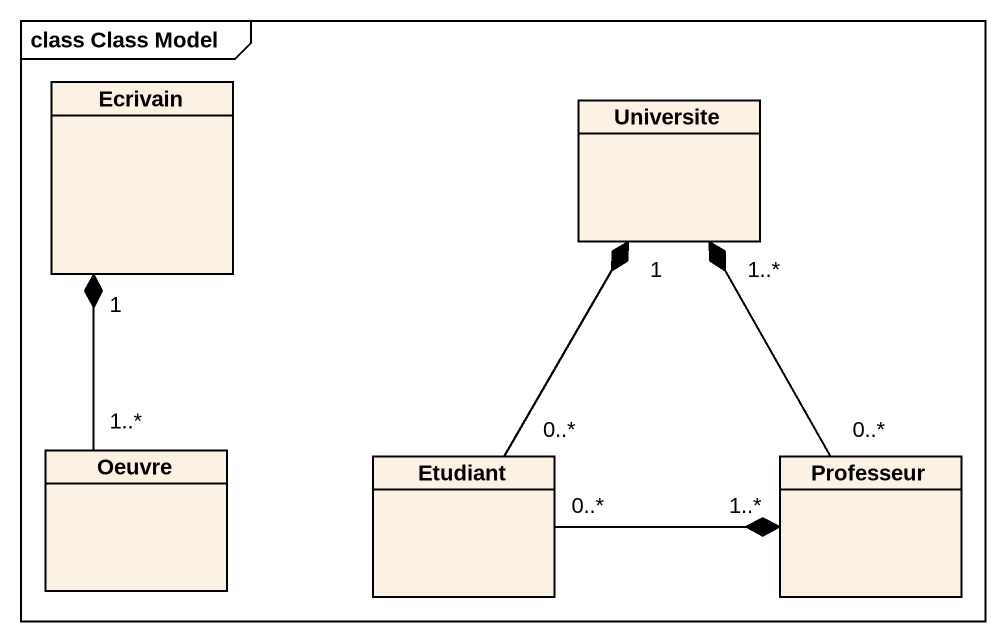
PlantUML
@startuml
mainframe class Class Model
hide circle
hide empty members
class Ecrivain
class Universite
class Oeuvre
class Etudiant
class Professeur
Oeuvre "1..*" -up-* "1" Ecrivain
Etudiant "0..*" -up-* "1" Universite
Etudiant "0..*" -right-* "1..*" Professeur
Professeur "0..*" -up-* "1..*" Universite
@enduml
